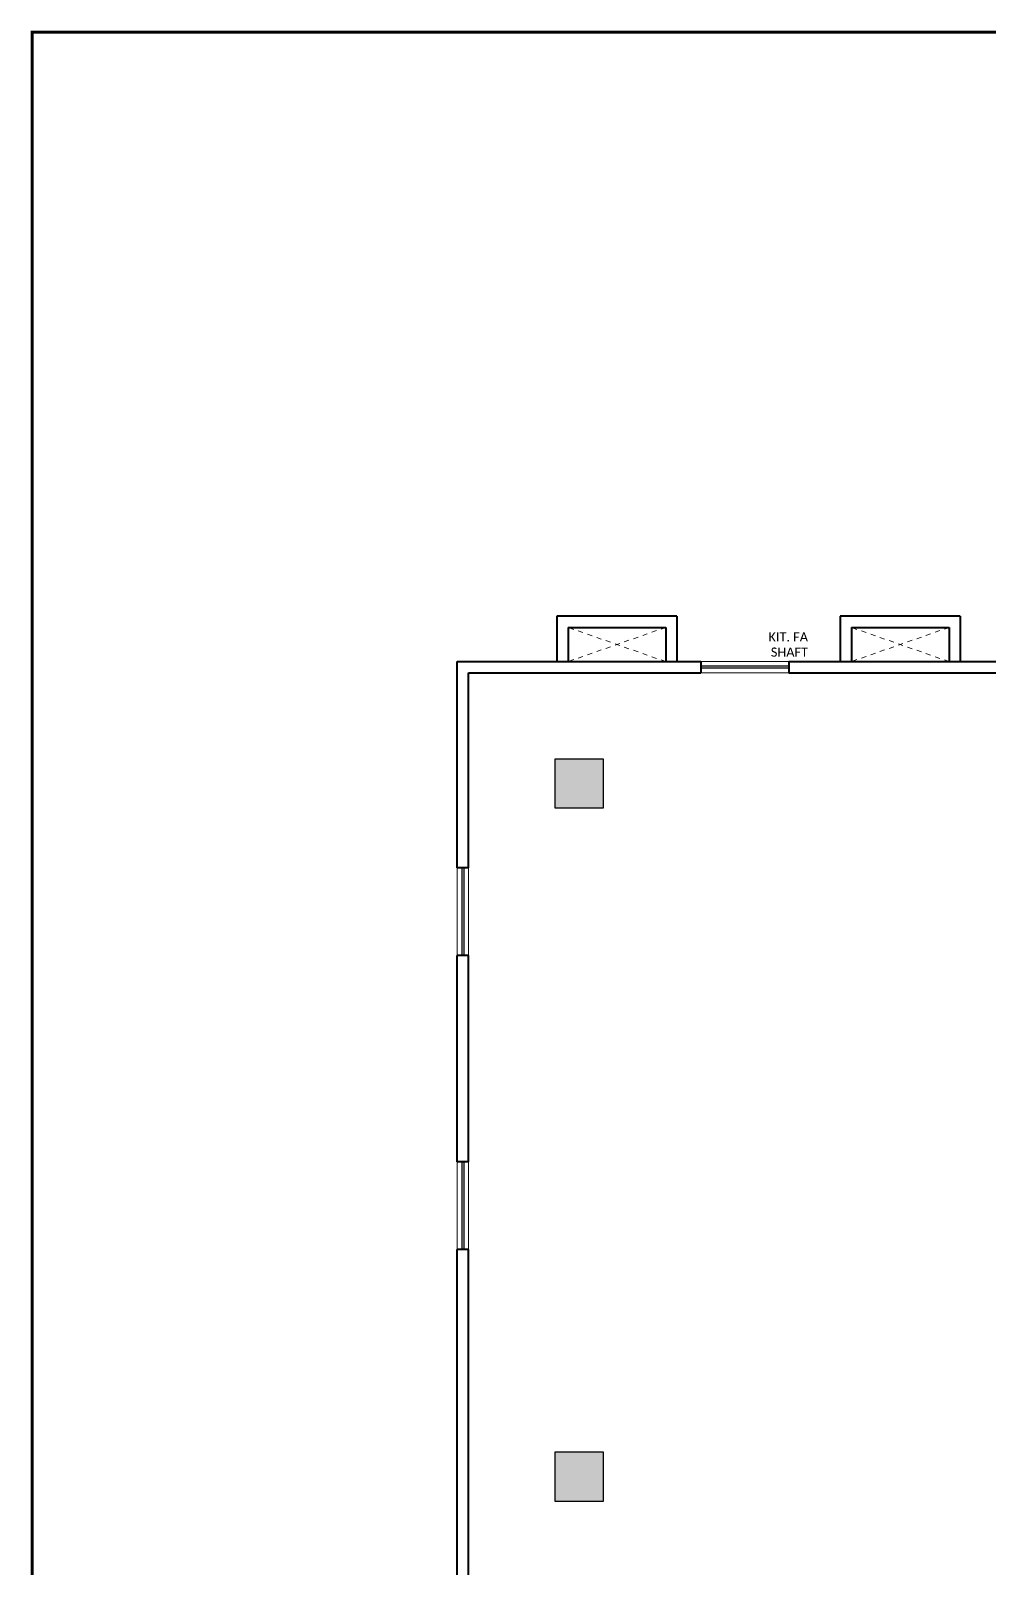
# Model space of a CAD drawing. Header units: metres. Extents: x -224 to -134.4, y 547 to 608.8.
# Drawn here: x -223.97 to -204.33, y 577.33 to 608.84 of the extents above; entities that cross this region are included whole.
import ezdxf

# ---------------------------------------------------------------- set-up
doc = ezdxf.new("R2010")
doc.units = ezdxf.units.M
doc.header["$MEASUREMENT"] = 0
doc.linetypes.add('07 - FIRST FLOOR - NAKSHTRA$0$HIDDEN', pattern=[0.375, 0.25, -0.125])
doc.linetypes.add('HIDDEN', pattern=[0.375, 0.25, -0.125])
for name, color, linetype, lineweight in [('06-11-2019 CRUX', 3, 'Continuous', 0), ('A - WALLS', 7, 'Continuous', 40), ('A-SELL', 8, 'Continuous', 0), ('CRUX- COLUMN', 6, 'Continuous', 25), ('L - HIDDEN LINE', 8, '07 - FIRST FLOOR - NAKSHTRA$0$HIDDEN', 0), ('L - TITLE BLOCK', 250, 'Continuous', 5)]:
    doc.layers.add(name, color=color, linetype=linetype, lineweight=lineweight)
for name, color, linetype in [('A - DOOR', 5, 'Continuous'), ('A - WINDOW', 162, 'Continuous'), ('A -TEXT', 236, 'Continuous')]:
    doc.layers.add(name, color=color, linetype=linetype)
doc.styles.get("Standard").update_dxf_attribs({"font": 'arial.ttf'})

# ---------------------------------------------------------------- blocks, each defined once
blk = doc.blocks.new('A$C0D957843')
at = {"layer": 'A - DOOR'}
for p, q in [((0.093, 1.8), (0.093, 0)), ((0.137, 1.8), (0.137, 0))]:
    blk.add_line(p, q, dxfattribs=at)
at = {"layer": 'A-SELL'}
for p, q in [((0, 0), (0, 1.8)), ((0.23, 1.8), (0.23, 0))]:
    blk.add_line(p, q, dxfattribs=at)
blk = doc.blocks.new('A$C57D73779')
at = {"layer": 'CRUX- COLUMN'}
h = blk.add_hatch(color=129, dxfattribs=at)
h.dxf.hatch_style = 1
h.paths.add_polyline_path([(-23.359, 1.362), (-22.359, 1.362), (-22.359, 2.362), (-23.359, 2.362)])
at = {"layer": 'CRUX- COLUMN', "lineweight": 0}
h = blk.add_hatch(color=129, dxfattribs=at)
h.dxf.hatch_style = 1
h.paths.add_polyline_path([(-22.359, -11.854), (-23.359, -11.854), (-23.359, -12.854), (-22.359, -12.854)])
at = {"layer": 'CRUX- COLUMN'}
for points in [[(-23.359, 1.362), (-22.359, 1.362), (-22.359, 2.362), (-23.359, 2.362)], [(-23.359, -12.854), (-22.359, -12.854), (-22.359, -11.854), (-23.359, -11.854)]]:
    blk.add_lwpolyline(points, close=True, dxfattribs=at)

msp = doc.modelspace()

# ---------------------------------------------------------------- linework, layer by layer
at = {"layer": 'A - WALLS'}
for p, q in [((-210.717, 596.832), (-213.177, 596.832)), ((-213.177, 596.832), (-213.177, 595.902)), ((-210.717, 596.832), (-210.717, 595.902)), ((-204.907, 596.832), (-207.367, 596.832)), ((-207.367, 596.832), (-207.367, 595.902)), ((-204.907, 596.832), (-204.907, 595.902)), ((-212.947, 596.602), (-210.947, 596.602)), ((-212.947, 596.602), (-212.947, 595.902)), ((-210.947, 596.602), (-210.947, 595.902)), ((-207.137, 596.602), (-205.137, 596.602)), ((-207.137, 596.602), (-207.137, 595.902)), ((-205.137, 596.602), (-205.137, 595.902)), ((-215.224, 595.902), (-210.224, 595.902)), ((-215.224, 591.672), (-215.224, 595.902)), ((-210.224, 595.902), (-210.224, 595.672)), ((-208.424, 595.902), (-208.424, 595.672)), ((-208.424, 595.902), (-197.12, 595.902)), ((-214.994, 595.672), (-210.224, 595.672)), ((-214.994, 591.672), (-214.994, 595.672)), ((-208.424, 595.672), (-197.12, 595.672)), ((-214.994, 591.672), (-215.224, 591.672)), ((-214.994, 589.872), (-215.224, 589.872)), ((-215.224, 585.642), (-215.224, 589.872)), ((-214.994, 585.642), (-214.994, 589.872)), ((-214.994, 585.642), (-215.224, 585.642)), ((-215.224, 576.186), (-215.224, 583.842)), ((-214.994, 583.842), (-215.224, 583.842)), ((-214.994, 576.186), (-214.994, 583.842))]:
    msp.add_line(p, q, dxfattribs=at)
at = {"layer": 'L - HIDDEN LINE', "linetype": 'HIDDEN', "ltscale": 0.1}
for p, q in [((-210.947, 595.902), (-212.947, 596.602)), ((-210.947, 596.602), (-212.947, 595.902)), ((-205.137, 595.902), (-207.137, 596.602)), ((-205.137, 596.602), (-207.137, 595.902))]:
    msp.add_line(p, q, dxfattribs=at)
at = {"layer": 'L - TITLE BLOCK', "const_width": 0.0628}
msp.add_lwpolyline([(-134.448, 608.807), (-223.939, 608.807), (-223.939, 546.988), (-134.448, 546.988)], close=True, dxfattribs=at)

# ---------------------------------------------------------------- block references
at = {"layer": '06-11-2019 CRUX', "color": 2, "linetype": 'ByBlock'}
msp.add_blockref('A$C57D73779', (-189.865, 591.54), dxfattribs=at)
at = {"layer": 'A - WINDOW', "rotation": 270}
msp.add_blockref('A$C0D957843', (-210.224, 595.902), dxfattribs=at)
at = {"layer": 'A - WINDOW'}
for p in [(-215.224, 589.872), (-215.224, 583.842)]:
    msp.add_blockref('A$C0D957843', p, dxfattribs=at)

# ---------------------------------------------------------------- texts
at = {"layer": 'A -TEXT', "color": 6, "insert": (-208.029, 596.502), "char_height": 0.1875, "width": 7.87816, "attachment_point": 3}
msp.add_mtext('{\\fCalibri|b0|i0|c0|p34;\\C1;KIT. FA\\PSHAFT}', dxfattribs=at)

doc.saveas('drawing.dxf')
